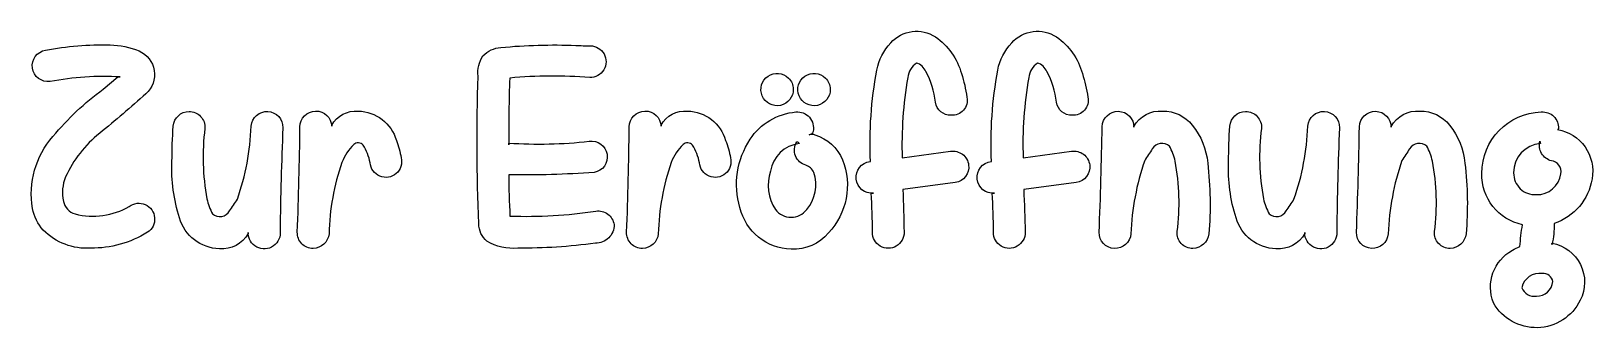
# Model space of a CAD drawing. Header units: millimetres. Extents: x -140 to 92, y -9 to 35.
import ezdxf

# ---------------------------------------------------------------- set-up
doc = ezdxf.new("R2010")
doc.units = ezdxf.units.MM
doc.layers.add('Standard', color=70, linetype='Continuous')

msp = doc.modelspace()

# ---------------------------------------------------------------- linework, layer by layer
at = {"layer": 'Standard'}
for points in [[(-0.53, 15.08, -0.413125), (-2.52, 12.45), (-10.31, 11.43, -0.000505), (-10.12, 5.1, -1.015689), (-14.84, 5.1, 0.020181), (-15.02, 10.91, -0.047729), (-14.67, 10.89, -0.994774), (-15.18, 15.57), (-15.12, 15.57, -0.057975), (-14.18, 29.15, -0.141694), (-12.11, 33.21, -0.371032), (-5.47, 34.07, -0.176227), (-1.6, 28.65, -0.044553), (-0.8, 25.12, -0.502197), (-3.13, 22.45, -0.37701), (-5.47, 24.38, 0.101174), (-6.9, 28.93, 0.232941), (-8.3, 30.2, 0.201111), (-9.57, 28.05, 0.052228), (-10.41, 16.12), (-3.22, 17.1, -0.420169)], [(17.46, 15.08, -0.413125), (15.46, 12.45), (7.67, 11.43, -0.000505), (7.87, 5.1, -1.015689), (3.14, 5.1, 0.020181), (2.96, 10.91, -0.047729), (3.32, 10.89, -0.994774), (2.81, 15.57), (2.87, 15.57, -0.057975), (3.8, 29.15, -0.141694), (5.87, 33.21, -0.371032), (12.52, 34.07, -0.176227), (16.38, 28.65, -0.044553), (17.18, 25.12, -0.502197), (14.86, 22.45, -0.37701), (12.52, 24.38, 0.101174), (11.09, 28.93, 0.232941), (9.68, 30.2, 0.201111), (8.41, 28.05, 0.052228), (7.57, 16.12), (14.76, 17.1, -0.420169)], [(-131.04, 2.72, -0.216831), (-138.08, 5.4, -0.131967), (-139.7, 8.62, -0.22528), (-136.65, 19.3, -0.061704), (-129.17, 26.33), (-127.02, 28.15), (-126.65, 28.13, 0.063597), (-137.08, 27.45, -0.972234), (-137.76, 32.12, -0.052708), (-128.13, 32.88, -0.094563), (-123.84, 32, -0.546793), (-122.82, 25.65, -0.011488), (-129.7, 19.77, 0.117152), (-134.77, 13.3, 0.150948), (-135.09, 9.67, 0.274243), (-133.35, 7.8, 0.19164), (-125.3, 8.91, -1.039886), (-122.59, 5.08, -0.140846)], [(-53.24, 6.22, -0.432614), (-56.02, 3.46, -0.034948), (-67.56, 2.72, -0.160914), (-72.13, 3.76, -0.224678), (-73.34, 6.35, -0.017849), (-73.46, 28.25, -0.162831), (-72.75, 31.28, -0.181977), (-70.08, 32.51, -0.033202), (-58.91, 32.82, 0.018287), (-56.76, 32.76, -1.004158), (-56.84, 28.05, 0.0413), (-68.75, 27.98, 0.0122), (-68.87, 18.05), (-68.87, 18.33, 0.04628), (-56.95, 18.6, -0.998819), (-56.21, 13.97, -0.022547), (-68.89, 13.62, 0.013688), (-68.71, 7.49, 0.046486), (-55.94, 8.23, -0.419341)], [(-26.6, 26.32, -5.132643), (-27.31, 27.98, -0.211243)], [(-21.11, 26.32, -5.132643), (-21.82, 27.98, -0.211243)], [(-116.42, 23.03, -0.429779), (-114.05, 20.5, 0.079333), (-113.75, 10.05, 0.072327), (-112.92, 7.82, 0.465595), (-110.38, 8.25, 0.008161), (-109.23, 9.99, 0.075591), (-107.18, 20.85, -0.972098), (-102.47, 20.59, 0.006923), (-102.88, 5.34, -1.080458), (-107.63, 5.03), (-107.63, 4.91, -0.297418), (-111.9, 2.64, -0.326213), (-117.83, 7.22, -0.089359), (-118.95, 15.58, -0.017552), (-118.76, 20.85, -0.382466)], [(-97.98, 2.68, -0.426893), (-100.32, 5.1, 0.006775), (-99.93, 20.73, -0.97361), (-95.2, 20.81), (-95.2, 20.98, -0.29231), (-91.28, 23.07, -0.32744), (-85.6, 18.72, -0.045361), (-84.89, 16.14, -1.09212), (-89.5, 15.4, 0.094244), (-90.52, 18.01, 0.436425), (-91.94, 18.09, 0.113731), (-93.68, 15.46, 0.078711), (-95.61, 4.85, -0.377654)], [(-49.02, 2.68, -0.426893), (-51.37, 5.1, 0.006775), (-50.98, 20.73, -0.97361), (-46.25, 20.81), (-46.25, 20.98, -0.29231), (-42.32, 23.07, -0.32744), (-36.65, 18.72, -0.045361), (-35.94, 16.14, -1.09212), (-40.55, 15.4, 0.094244), (-41.56, 18.01, 0.436425), (-42.99, 18.09, 0.113731), (-44.73, 15.46, 0.078711), (-46.66, 4.85, -0.377654)], [(-26.91, 2.57, -0.338429), (-34.53, 8.74, -0.220858), (-33.01, 18.89, -0.22997), (-26.21, 22.94, -0.511774), (-23.66, 20.06, -0.336984), (-24.22, 19.54, -0.30077), (-23.38, 19.54, -0.216615), (-19.26, 15.85, -0.286369), (-21.35, 4.99, -0.233709)], [(32.81, 2.68, -0.44868), (30.46, 5.2, 0.08021), (30.17, 15.64, 0.067617), (29.33, 17.88, 0.455774), (26.77, 17.47, 0.006666), (25.64, 15.73, 0.074358), (23.59, 4.85, -0.966287), (18.86, 5.08, 0.006508), (19.31, 20.75, -0.982543), (24.04, 20.67), (24.04, 20.79, -0.296073), (28.3, 23.07, -0.23376), (32.71, 20.98, -0.150096), (35, 15.34, -0.050572), (35.17, 4.83, -0.36847)], [(40.64, 23.03, -0.429779), (43, 20.5, 0.079333), (43.3, 10.05, 0.072327), (44.14, 7.82, 0.465595), (46.68, 8.25, 0.008161), (47.83, 9.99, 0.075591), (49.88, 20.85, -0.972098), (54.59, 20.59, 0.006923), (54.18, 5.34, -1.080458), (49.43, 5.03), (49.43, 4.91, -0.297418), (45.15, 2.64, -0.326213), (39.22, 7.22, -0.089359), (38.11, 15.58, -0.017552), (38.3, 20.85, -0.382466)], [(71.05, 2.68, -0.44868), (68.71, 5.2, 0.08021), (68.41, 15.64, 0.067617), (67.57, 17.88, 0.455774), (65.02, 17.47, 0.006666), (63.88, 15.73, 0.074358), (61.83, 4.85, -0.966287), (57.11, 5.08, 0.006508), (57.55, 20.75, -0.982543), (62.28, 20.67), (62.28, 20.79, -0.296073), (66.54, 23.07, -0.23376), (70.95, 20.98, -0.150096), (73.24, 15.34, -0.050572), (73.41, 4.83, -0.36847)], [(86.52, 6.39, -0.048424), (86.2, 3.28, -0.472969), (86.19, 3.46, -0.504078), (90.37, -5.01, -0.60208), (77.48, -5.38, -0.380175), (80.29, 2.41, -0.056196), (81.42, 2.96, -0.025679), (81.79, 6.2, -0.362814), (75.76, 13.83, -0.406578), (84.59, 22.94, -0.457023), (87.14, 20.46, -0.377302), (87.01, 20.35, -0.41447), (92.14, 13.01, -0.27646)], [(80.48, 13.89, 0.434552), (83.82, 10.67, 0.389791), (87.5, 13.78, 0.440918), (86.09, 15.69, -0.419383), (84.39, 18.6), (84.45, 18.25, 0.395917)], [(-25.72, 18.25, 0.329017), (-30, 14.15, 0.230769), (-29.24, 8.48, 0.49824), (-24.59, 8.46, 0.26003), (-23.54, 13.97, 0.213044), (-24.73, 15.03, -0.49671), (-26.07, 18.5, -0.621934), (-25.8, 18.29, -0.385187), (-25.7, 18.26, -0.051323)], [(86.3, -2.24, 0.407671), (84.74, -1.05, 0.39932), (81.7, -3.14, 0.354702), (83.86, -4.39, 0.392816)]]:
    msp.add_lwpolyline(points, format="xyb", close=True, dxfattribs=at)

doc.saveas('drawing.dxf')
